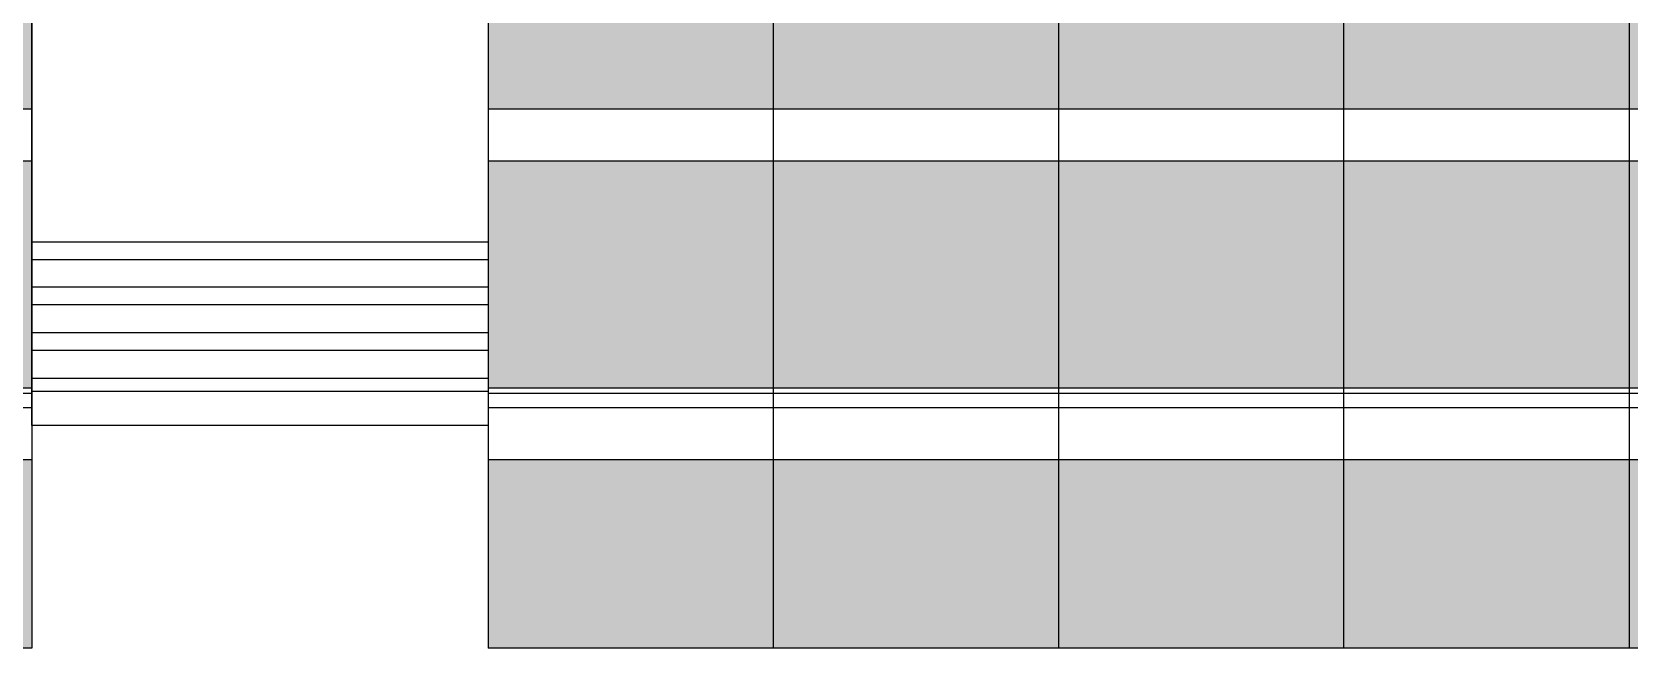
# Model space of a CAD drawing. Header units: millimetres. Extents: x 691 to 18605, y 670 to 10026.
# Drawn here: x 4168.8 to 4251.2, y 1142.2 to 1174 of the extents above; entities that cross this region are included whole.
import ezdxf

# ---------------------------------------------------------------- set-up
doc = ezdxf.new("R2010")
doc.units = ezdxf.units.MM

# ---------------------------------------------------------------- blocks, each defined once
blk = doc.blocks.new('BORNERA TIERRA')
at = {"true_color": 0x636466}
h = blk.add_hatch(color=251, dxfattribs=at)
h.dxf.hatch_style = 1
h.paths.add_polyline_path([(0, -30.69), (-4.29, -30.69), (-4.29, -22.11), (0, -22.11), (0, -18.606, -0.414214), (-3.756, -14.85, -0.414214), (0, -11.094), (0, -9.451), (-5, -9.451), (-5, -43.349), (0, -43.349), (0, -41.706, -0.414214), (-3.756, -37.95, -0.414214), (0, -34.194)])
h.paths.add_polyline_path([(0, -4.558), (-5, -4.558), (-5, -8.539), (0, -8.539)])
h.paths.add_polyline_path([(0, 0), (-5, 0), (-5, -3.3), (0, -3.3)])
h.paths.add_polyline_path([(0, -44.261), (-5, -44.261), (-5, -48.242), (0, -48.242)])
h.paths.add_polyline_path([(0, -49.5), (-5, -49.5), (-5, -52.8), (0, -52.8)])
h = blk.add_hatch(color=251, dxfattribs=at)
h.dxf.hatch_style = 1
h.paths.add_polyline_path([(5, 0), (0, 0), (0, -3.3), (5, -3.3)])
h.paths.add_polyline_path([(5, -4.558), (0, -4.558), (0, -8.539), (5, -8.539)])
h.paths.add_polyline_path([(5, -9.451), (0, -9.451), (0, -11.094, -0.414214), (3.756, -14.85, -0.414214), (0, -18.606), (0, -22.11), (4.29, -22.11), (4.29, -30.69), (0, -30.69), (0, -34.194, -0.414214), (3.756, -37.95, -0.414214), (0, -41.706), (0, -43.349), (5, -43.349)])
h.paths.add_polyline_path([(5, -44.261), (0, -44.261), (0, -48.242), (5, -48.242)])
h.paths.add_polyline_path([(5, -49.5), (0, -49.5), (0, -52.8), (5, -52.8)])
at = {"color": 250, "linetype": 'Continuous'}
for p, q in [((-5, 0), (-5, -52.8)), ((5, 0), (5, -52.8)), ((5, -52.8), (-5, -52.8))]:
    blk.add_line(p, q, dxfattribs=at)
at = {"color": 3, "linetype": 'Continuous'}
blk.add_line((5, -43.349), (-5, -43.349), dxfattribs=at)
at = {"color": 114, "linetype": 'Continuous', "true_color": 0x139b48}
for p, q in [((5, -44.261), (-5, -44.261)), ((5, -49.5), (-5, -49.5))]:
    blk.add_line(p, q, dxfattribs=at)
at = {"color": 253, "linetype": 'Continuous'}
for p, q in [((5, -48.242), (-5, -48.242)), ((5, -48.335), (-5, -48.335)), ((5, -48.588), (-5, -48.588))]:
    blk.add_line(p, q, dxfattribs=at)
at = {"color": 250, "linetype": 'Continuous'}
blk.add_lwpolyline([(0, -52.8), (0, -30.558)], dxfattribs=at)
blk = doc.blocks.new('FRENO DE BORNERA')
at = {"color": 9, "linetype": 'Continuous', "true_color": 0xc7c8ca}
for p, q in [((-4, -41.777), (4, -41.777)), ((-4, -42.088), (4, -42.088)), ((-4, -42.564), (4, -42.564)), ((-4, -42.874), (4, -42.874)), ((-4, -43.366), (4, -43.366)), ((-4, -43.676), (4, -43.676)), ((-4, -44.168), (4, -44.168)), ((4, -44.4), (-4, -44.4))]:
    blk.add_line(p, q, dxfattribs=at)
blk.add_lwpolyline([(-4, 0), (4, 0), (4, -45), (-4, -45)], close=True, dxfattribs=at)

msp = doc.modelspace()

# ---------------------------------------------------------------- block references
at = {"color": 0, "xscale": 2.941853874870019, "yscale": 2.941853874870019, "zscale": 2.941853874870019}
for name, p in [('BORNERA TIERRA', (4154.095, 1297.513)), ('BORNERA TIERRA', (4207.049, 1297.513)), ('BORNERA TIERRA', (4236.467, 1297.513)), ('BORNERA TIERRA', (4265.886, 1297.513)), ('FRENO DE BORNERA', (4180.572, 1286.04))]:
    msp.add_blockref(name, p, dxfattribs=at)

doc.saveas('drawing.dxf')
